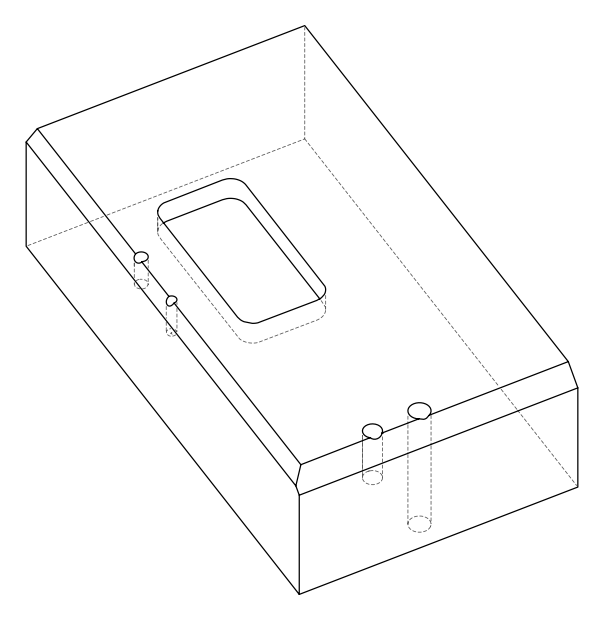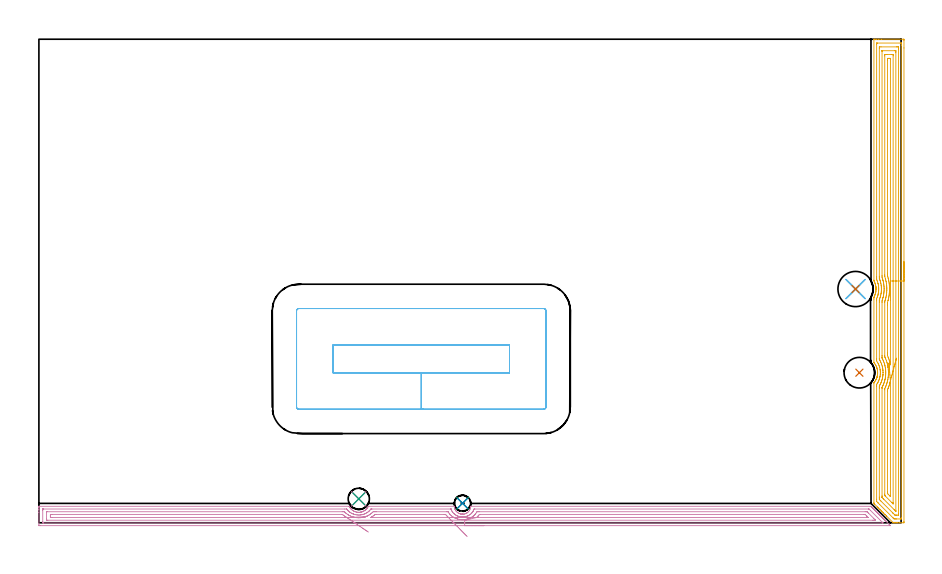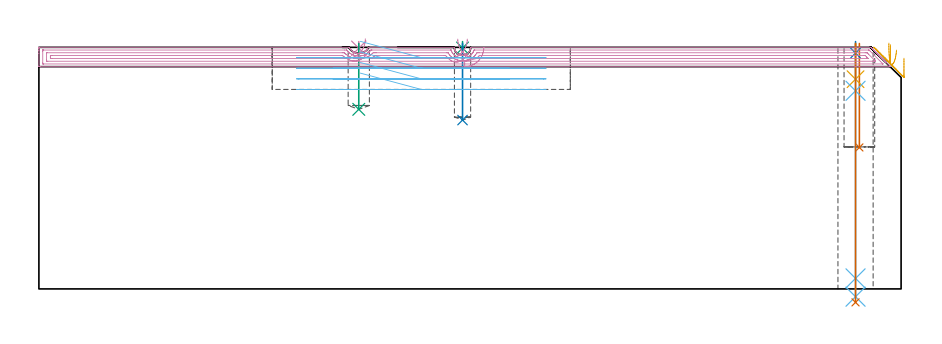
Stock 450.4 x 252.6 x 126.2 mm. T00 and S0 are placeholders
(PLAN: 12 operations, 8 tool changes, 34 min)
(1 INDEXABLE_INSERT_DRILL_BLIND_HOLE_FROM_SOLID | STEP1POCKET | NXT0302_003 | 0.22 min | 10451 mm3)
(2 SPOT_DRILL | STEP1HOLE | NXT0321_9005460120000 | 0.05 min | 183 mm3)
(3 SPOT_DRILL_1 | STEP1POCKET_1 | NXT0321_9005460120000 | 0.03 min | 0 mm3)
(4 SPOT_DRILL_2 | STEP1POCKET_2 | NXT0321_9005460120000 | 0.03 min | 1 mm3)
(5 DRILL_BLIND_HOLE_INTO_CENTER | STEP1HOLE | NXT0301_082 | 0.08 min | 1310 mm3)
(6 GUN_DRILL_THROUGH_HOLE | STEP1HOLE | UGT0307_008 | 0.63 min | 10490 mm3)
(7 DRILL_TO_ENLARGE_THROUGH_HOLE | STEP1HOLE | UGT0301_253 | 0.54 min | 21511 mm3)
(8 DRILL_BLIND_HOLE_INTO_CENTER_1 | STEP1POCKET_1 | NXT0301_056 | 0.16 min | 2079 mm3)
(9 DRILL_BLIND_HOLE_INTO_CENTER_2 | STEP1POCKET_2 | NXT0301_082 | 0.14 min | 2991 mm3)
(10 AREA_MILL | FG_CHAMFER_SURFACE | UGT0205_001 | 14.5 min | 22847 mm3)
(11 AREA_MILL_1 | FG_CHAMFER_SURFACE_1 | UGT0205_001 | 12.35 min | 30541 mm3)
(12 MILL_RECTANGULAR_POCKET | POCKET_RECTANGULAR_STRAIGHT | UGT0201_109 | Follow Part, ap 6.35, ae 75% | 5.32 min | 263608 mm3)
(TOOL NXT0302_003 | Index. Insert Drill 16mm [880-D1600L20-05] | D16 PA176 FL80 Z2)
(TOOL NXT0321_9005460120000 | NC Spot Drill, 142deg, 12mm, Carbide, Uncoated | D12 PA142 FL30 Z2)
(TOOL NXT0301_082 | Carbide Drill 11.1mm [860.1-1110-033A1-MM 2214] | D11.1 PA140 FL55 Z2)
(TOOL UGT0307_008 | Gun Drill 11 mm | D11 PA130 FL24 Z1)
(TOOL UGT0301_253 | Twist Drill 18.4 mm | D18.4 PA118 FL135 Z2)
(TOOL NXT0301_056 | Carbide Drill 8.5mm [860.1-0850-026A1-MM 2214] | D8.5 PA140 FL47 Z2)
(TOOL UGT0205_001 | Chamfer Mill 20 x 3 x 45 deg. | D20 FL50 Z2)
(TOOL UGT0201_109 | End Mill 25.4 mm | D25.4 FL25 Z2)
(OP 1 INDEXABLE_INSERT_DRILL_BLIND_HOLE_FROM_SOLID)
G17 G21 G94 G90
T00 M6
G54
G17 G0 G90 X428.6 Y78.4 S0 M3
G43 Z136.2 H1
G94 G81 G98 Z73.9 F250. R128.2
G80
M5
M2
(OP 2 SPOT_DRILL)
G17 G21 G94 G90
T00 M6
G54
G17 G0 G90 X426.6 Y122.1 S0 M3
G43 Z136.2 H0
G94 G81 G98 Z123.2 F250. R129.2
G80
M5
M2
(OP 3 SPOT_DRILL_1)
G17 G21 G94 G90
T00 M6
G54
G17 G0 G90 X221.3 Y10.2 S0 M3
G43 Z136.2 H0
G94 G81 G98 Z125.834 F250. R129.2
G80
M5
M2
(OP 4 SPOT_DRILL_2)
G17 G21 G94 G90
T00 M6
G54
G17 G0 G90 X167.1 Y12.5 S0 M3
G43 Z136.2 H0
G94 G81 G98 Z125.722 F250. R129.2
G80
M5
M2
(OP 5 DRILL_BLIND_HOLE_INTO_CENTER)
G17 G21 G94 G90
T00 M6
G54
G17 G0 G90 X426.6 Y122.1 S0 M3
G43 Z136.2 H1
G94 G81 G98 Z109.55 F250. R128.2
G80
M5
M2
(OP 6 GUN_DRILL_THROUGH_HOLE)
G17 G21 G94 G90
T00 M6
G54
G17 G0 G90 X426.6 Y122.1 M8
G43 Z136.2 H0
Z123.282
S716 M3
G94 G1 Z103.487 F125. M26
G4 X.084
Z5.5 F250.
G4 X.084
Z-4.065 F125.
G4 X.084
M5
M9
G0 Z123.282
Z136.2
M2
(OP 7 DRILL_TO_ENLARGE_THROUGH_HOLE)
G17 G21 G94 G90
T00 M6
G54
G17 G0 G90 X426.6 Y122.1 S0 M3
G43 Z136.2 H0
G94 G73 G98 Z-7.028 F250. Q16.653 R128.2
G80
M5
M2
(OP 8 DRILL_BLIND_HOLE_INTO_CENTER_1)
G17 G21 G94 G90
T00 M6
G54
G17 G0 G90 X221.3 Y10.2 S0 M3
G43 Z136.2 H1
G94 G81 G98 Z88.2 F250. R128.2
G80
M5
M2
(OP 9 DRILL_BLIND_HOLE_INTO_CENTER_2)
G17 G21 G94 G90
T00 M6
G54
G17 G0 G90 X167.1 Y12.5 S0 M3
G43 Z136.2 H1
G94 G81 G98 Z93.8 F250. R128.2
G80
M5
M2
(OP 10 AREA_MILL)
G17 G21 G94 G90
T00 M6
G54
G17 G0 G90 X232.4 Y-1.5 S1061 M3
G43 Z136.2 H0
Z126.1
G94 G1 X232.362 Z125.228 F250.
X232.248 Z124.363
X232.059 Z123.512
X231.797 Z122.68
X231.463 Z121.874
X231.06 Z121.1
X230.591 Z120.364
X230.06 Z119.672
X229.471 Z119.029
X228.828 Z118.44
X228.136 Z117.908
X227.4 Z117.44
X226.626 Z117.037
X225.82 Z116.703
X224.988 Z116.441
X224.136 Z116.252
X223.271 Z116.138
X222.4 Z116.1
X0.63
X0.327 Y-1.497 Z116.102
X0.01 Y-1.492 Z116.106
X0. Y-1.171 Z116.427
Y5.333 Z122.928
Y6.751 Z124.347
Y7.116 Z124.711
Y7.847 Z125.447
Y8.115 Z125.714
X0.008 Y8.542 Z126.134
X0.01 Y8.604 Z126.196
X0.179 Y8.6 Z126.2
X162.096 Y8.599 Z126.199
X162.098 Y8.597 Z126.197
X162.298 Y8.233 Z125.832
X162.435 Y8.008 Z125.607
X162.512 Y7.88 Z125.479
X162.638 Y7.709 Z125.308
X162.873 Y7.43 Z125.029
X163.006 Y7.272 Z124.871
X163.082 Y7.194 Z124.791
X163.159 Y7.116 Z124.712
X163.229 Y7.043 Z124.642
X163.381 Y6.888 Z124.486
X163.406 Y6.862 Z124.46
X163.45 Y6.824 Z124.421
X163.865 Y6.503 Z124.102
X164.275 Y6.237 Z123.836
X164.3 Y6.221 Z123.82
X164.573 Y6.076 Z123.676
X164.837 Y5.936 Z123.536
X164.957 Y5.885 Z123.485
X165.013 Y5.861 Z123.46
X165.193 Y5.794 Z123.391
X165.637 Y5.657 Z123.254
X166.087 Y5.554 Z123.153
X166.113 Y5.55 Z123.15
X166.533 Y5.49 Z123.086
X166.733 Y5.474 Z123.067
X166.93 Y5.456 Z123.052
X166.957 Y5.457 Z123.05
X167.261 Z123.051
X167.429 Y5.467 Z123.06
X167.875 Y5.515 Z123.112
X168.01 Y5.54 Z123.138
X168.096 Y5.556 Z123.154
X168.299 Y5.596 Z123.188
X168.324 Y5.601 Z123.194
X168.457 Y5.635 Z123.23
X168.746 Y5.712 Z123.305
X168.769 Y5.718 Z123.311
X168.99 Y5.793 Z123.389
X169.069 Y5.82 Z123.416
X169.193 Y5.87 Z123.466
X169.363 Y5.937 Z123.535
X169.629 Y6.068 Z123.668
X169.663 Y6.085 Z123.685
X169.896 Y6.225 Z123.824
X170.118 Y6.356 Z123.955
X170.354 Y6.522 Z124.121
X170.557 Y6.663 Z124.263
X170.746 Y6.823 Z124.422
X171.111 Y7.181 Z124.779
X171.451 Y7.559 Z125.159
X171.522 Y7.655 Z125.255
X171.562 Y7.709 Z125.308
X171.756 Y8.008 Z125.605
X171.846 Y8.146 Z125.743
X172.02 Y8.453 Z126.048
X172.057 Y8.513 Z126.108
X172.116 Y8.608 Z126.19
X172.321 Y8.6 Z126.2
X217.042
X217.052 Y8.591 Z126.19
X217.096 Y8.152 Z125.747
X217.18 Y7.709 Z125.308
X217.313 Y7.26 Z124.859
X217.394 Y7.07 Z124.668
X217.447 Y6.944 Z124.544
X217.499 Y6.823 Z124.422
X217.584 Y6.67 Z124.269
X217.7 Y6.462 Z124.061
X217.859 Y6.225 Z123.823
X217.931 Y6.116 Z123.715
X218.081 Y5.938 Z123.534
X218.435 Y5.577 Z123.173
X218.825 Y5.254 Z122.852
X219.131 Y5.051 Z122.648
X219.27 Y4.978 Z122.575
X219.419 Y4.899 Z122.497
X219.594 Y4.821 Z122.42
X219.718 Y4.767 Z122.363
X220.161 Y4.617 Z122.212
X220.334 Y4.58 Z122.174
X220.611 Y4.521 Z122.112
X220.72 Y4.506 Z122.103
X220.739 Y4.504 Z122.1
X220.995 Y4.477 Z122.068
X221.058 Y4.469 Z122.062
X221.122 Y4.47 Z122.059
X221.185 Z122.058
X221.25 Y4.471 Z122.055
X221.265 Z122.054
X221.293 Z122.053
X221.35
X221.44 Y4.469 Z122.059
X221.506
X221.554 Y4.475 Z122.062
X221.801 Y4.497 Z122.092
X221.955 Y4.513 Z122.109
X222.042 Y4.531 Z122.128
X222.4 Y4.608 Z122.202
X222.853 Y4.757 Z122.355
X222.917 Y4.785 Z122.384
X223.294 Y4.954 Z122.551
X223.47 Y5.052 Z122.648
X223.496 Y5.069 Z122.666
X223.741 Y5.24 Z122.836
X223.838 Y5.307 Z122.905
X224.188 Y5.59 Z123.189
X224.516 Y5.937 Z123.535
X224.819 Y6.339 Z123.937
X225.082 Y6.763 Z124.362
X225.109 Y6.823 Z124.422
X225.287 Y7.262 Z124.856
X225.399 Y7.639 Z125.232
X225.42 Y7.711 Z125.306
X225.503 Y8.15 Z125.749
X225.53 Y8.409 Z126.009
X225.559 Y8.6 Z126.2
X434.333
X434.695 Y8.594 Z126.192
X434.989 Y8.311 Z125.911
X434.995 Y8.305 Z125.905
X435.227 Y8.073 Z125.672
X435.294 Y8.008 Z125.604
X435.358 Y7.942 Z125.541
X435.525 Y7.775 Z125.374
X435.591 Y7.71 Z125.307
X435.654 Y7.646 Z125.245
X435.823 Y7.477 Z125.076
X435.888 Y7.413 Z125.01
X435.951 Y7.35 Z124.949
X436.121 Y7.179 Z124.778
X436.185 Y7.116 Z124.713
X436.247 Y7.053 Z124.652
X436.419 Y6.881 Z124.48
X436.483 Y6.819 Z124.415
X436.543 Y6.757 Z124.356
X436.717 Y6.583 Z124.182
X436.78 Y6.522 Z124.118
X436.839 Y6.461 Z124.06
X437.015 Y6.285 Z123.884
X437.077 Y6.225 Z123.821
X437.136 Y6.165 Z123.764
X437.314 Y5.987 Z123.586
X437.374 Y5.927 Z123.524
X437.432 Y5.868 Z123.467
X437.612 Y5.689 Z123.288
X437.671 Y5.63 Z123.227
X437.728 Y5.572 Z123.171
X437.91 Y5.391 Z122.99
X437.968 Y5.333 Z122.93
X438.025 Y5.276 Z122.875
X438.208 Y5.093 Z122.692
X438.265 Y5.036 Z122.633
X438.321 Y4.98 Z122.579
X438.506 Y4.794 Z122.393
X438.563 Y4.739 Z122.335
X438.617 Y4.683 Z122.282
X438.804 Y4.496 Z122.095
X438.86 Y4.442 Z122.038
X438.913 Y4.387 Z121.986
X439.102 Y4.198 Z121.797
X439.157 Y4.144 Z121.741
X439.21 Y4.091 Z121.69
X439.4 Y3.9 Z121.499
X439.454 Y3.847 Z121.444
X439.506 Y3.794 Z121.393
X439.698 Y3.602 Z121.201
X439.75 Y3.552 Z121.148
X439.802 Y3.498 Z121.097
X439.996 Y3.304 Z120.903
X440.048 Y3.253 Z120.85
X440.098 Y3.202 Z120.801
X440.294 Y3.006 Z120.605
X440.346 Y2.956 Z120.553
X440.395 Y2.906 Z120.505
X440.592 Y2.708 Z120.307
X440.643 Y2.658 Z120.255
X440.691 Y2.609 Z120.208
X440.89 Y2.41 Z120.009
X440.94 Y2.361 Z119.958
X440.987 Y2.313 Z119.912
X441.189 Y2.112 Z119.711
X441.237 Y2.064 Z119.661
X441.283 Y2.017 Z119.616
X441.487 Y1.814 Z119.413
X441.534 Y1.767 Z119.364
X441.58 Y1.721 Z119.32
X441.785 Y1.515 Z119.114
X441.831 Y1.47 Z119.067
X441.876 Y1.424 Z119.023
X442.083 Y1.217 Z118.816
X442.128 Y1.173 Z118.77
X442.172 Y1.128 Z118.727
X442.381 Y0.919 Z118.518
X442.426 Y0.875 Z118.473
X444.208 Y-0.908 Z116.69
X444.32 Y-1.02 Z116.579
X444.467 Y-1.168 Z116.432
X444.654 Y-1.353 Z116.244
X444.765 Y-1.469 Z116.128
X444.782 Y-1.493 Z116.103
X444.765 Y-1.499 Z116.099
X444.565 Y-1.5 Z116.1
X222.4
Y-0.086 Z117.514
X2.419 Y-0.085 Z117.515
X2.349 Y-0.084 Z117.516
X2.21 Y-0.079 Z117.521
X2.01 Y-0.069 Z117.531
X2.008 Y-0.016 Z117.584
X2.001 Y0.4 Z118.
X2. Y6.642 Z124.242
X2.004 Y7.116 Z124.716
X2.007 Y7.167 Z124.767
X2.008 Y7.175 Z124.775
X2.047 Y7.179 Z124.779
X2.139 Y7.183 Z124.783
X2.279 Y7.185 Z124.785
X2.349 Y7.186 Z124.786
X159.804
X160.63 Y7.184 Z124.784
X160.698 Y7.182 Z124.782
X160.762 Y7.179 Z124.779
X160.816 Y7.116 Z124.716
X161.175 Y6.695 Z124.295
X161.38 Y6.46 Z124.06
X161.592 Y6.23 Z123.83
X161.597 Y6.225 Z123.825
X161.825 Y6.007 Z123.607
X162.069 Y5.806 Z123.406
X162.486 Y5.483 Z123.083
X162.542 Y5.444 Z123.044
X162.716 Y5.333 Z122.933
X163.13 Y5.082 Z122.682
X163.381 Y4.947 Z122.547
X163.654 Y4.805 Z122.405
X164.117 Y4.599 Z122.199
X164.275 Y4.537 Z122.137
X164.303 Y4.527 Z122.127
X164.327 Y4.519 Z122.119
X164.58 Y4.442 Z122.042
X165.169 Y4.284 Z121.884
X165.374 Y4.237 Z121.837
X166.063 Y4.12 Z121.72
X166.427 Y4.079 Z121.679
X166.957 Y4.046 Z121.646
X167.352 Y4.048 Z121.648
X167.852 Y4.086 Z121.686
X168.172 Y4.122 Z121.722
X168.746 Y4.221 Z121.821
X168.931 Y4.257 Z121.857
X169.64 Y4.442 Z122.042
X170.016 Y4.58 Z122.18
X170.286 Y4.689 Z122.289
X170.534 Y4.798 Z122.398
X170.891 Y4.978 Z122.578
X171.429 Y5.289 Z122.889
X171.456 Y5.306 Z122.906
X171.496 Y5.333 Z122.933
X171.977 Y5.678 Z123.278
X172.323 Y5.964 Z123.564
X172.458 Y6.09 Z123.69
X172.593 Y6.225 Z123.825
X172.897 Y6.544 Z124.144
X173.217 Y6.905 Z124.505
X173.412 Y7.158 Z124.758
X173.426 Y7.174 Z124.774
X173.553 Y7.179 Z124.779
X173.832 Y7.184 Z124.784
X173.972 Y7.185 Z124.785
X215.177
X215.246 Y7.184 Z124.784
X215.268 Y7.182 Z124.782
X215.28 Y7.179 Z124.779
X215.289 Y7.165 Z124.765
X215.309 Y7.116 Z124.716
X215.343 Y7.019 Z124.619
X215.547 Y6.527 Z124.127
X215.693 Y6.225 Z123.825
X215.855 Y5.934 Z123.534
X216.14 Y5.499 Z123.099
X216.273 Y5.333 Z122.933
X216.64 Y4.936 Z122.536
X216.841 Y4.733 Z122.333
X217.034 Y4.562 Z122.162
X217.181 Y4.442 Z122.042
X217.402 Y4.269 Z121.869
X217.614 Y4.126 Z121.726
X217.929 Y3.928 Z121.528
X218.177 Y3.797 Z121.397
X218.706 Y3.55 Z121.15
X218.823 Y3.503 Z121.103
X218.897 Y3.476 Z121.076
X219.394 Y3.316 Z120.916
X219.717 Y3.239 Z120.839
X220.115 Y3.153 Z120.753
X220.611 Y3.091 Z120.691
X220.859 Y3.065 Z120.665
X221.106 Y3.057 Z120.657
X221.506 Y3.056 Z120.656
X221.967 Y3.09 Z120.69
X222.4 Y3.139 Z120.739
X222.742 Y3.209 Z120.809
X222.992 Y3.261 Z120.861
X223.294 Y3.347 Z120.947
X223.447 Y3.398 Z120.998
X223.881 Y3.55 Z121.15
X224.098 Y3.64 Z121.24
X224.135 Y3.657 Z121.257
X224.188 Y3.681 Z121.281
X224.492 Y3.829 Z121.429
X224.692 Y3.939 Z121.539
X225.083 Y4.197 Z121.797
X225.413 Y4.442 Z122.042
X225.723 Y4.694 Z122.294
X225.977 Y4.946 Z122.546
X226.163 Y5.147 Z122.747
X226.316 Y5.333 Z122.933
X226.554 Y5.649 Z123.249
X226.871 Y6.128 Z123.728
X226.907 Y6.189 Z123.789
X226.924 Y6.225 Z123.825
X227.176 Y6.812 Z124.412
X227.293 Y7.116 Z124.716
X227.313 Y7.167 Z124.767
X227.486 Y7.179 Z124.779
X227.626 Y7.184 Z124.784
X227.696 Y7.185 Z124.785
X433.439
X433.508 Y7.183 Z124.783
X433.644 Y7.179 Z124.779
X433.722 Y7.116 Z124.716
X434.333 Y6.516 Z124.116
X439.698 Y1.152 Z118.752
X440.592 Y0.257 Z117.857
X440.863 Y-0.016 Z117.584
X440.9 Y-0.057 Z117.543
X440.914 Y-0.074 Z117.526
X440.871 Y-0.079 Z117.521
X440.732 Y-0.084 Z117.516
X440.662 Y-0.085 Z117.515
X222.4 Y-0.086 Z117.514
Y1.328 Z118.928
X4.647 Y1.329 Z118.929
X4.207 Y1.331 Z118.931
X4.061 Y1.333 Z118.933
X4.017 Y1.335 Z118.935
X4.01 Y1.423 Z119.023
X4.005 Y1.56 Z119.16
X4.001 Y1.767 Z119.367
X4. Y1.974 Z119.574
X4.001 Y5.539 Z123.139
X4.008 Y5.746 Z123.346
X4.011 Y5.766 Z123.366
X4.017 Y5.768 Z123.368
X4.042 Y5.77 Z123.37
X4.097 Y5.771 Z123.371
X4.207
X158.47
X158.909 Y5.77 Z123.37
X159.368 Y5.768 Z123.368
X159.579 Y5.765 Z123.365
X159.804 Y5.562 Z123.162
X160.042 Y5.333 Z122.933
X160.21 Y5.173 Z122.773
X160.387 Y5.02 Z122.62
X160.698 Y4.771 Z122.371
X161.139 Y4.442 Z122.042
X161.592 Y4.153 Z121.753
X161.814 Y4.017 Z121.617
X162.275 Y3.761 Z121.361
X162.486 Y3.656 Z121.256
X162.717 Y3.55 Z121.15
X163.381 Y3.279 Z120.879
X163.783 Y3.149 Z120.749
X164.275 Y3.013 Z120.613
X164.593 Y2.929 Z120.529
X164.98 Y2.847 Z120.447
X165.169 Y2.814 Z120.414
X165.577 Y2.748 Z120.348
X166.037 Y2.685 Z120.285
X166.063 Y2.682 Z120.282
X166.331 Y2.658 Z120.258
X166.957 Y2.627 Z120.227
X166.989
X167.419 Y2.635 Z120.235
X167.852 Y2.657 Z120.257
X167.874 Y2.658 Z120.258
X168.655 Y2.749 Z120.349
X168.746 Y2.763 Z120.363
X169.414 Y2.884 Z120.484
X169.64 Y2.934 Z120.534
X170.125 Y3.066 Z120.666
X170.534 Y3.184 Z120.784
X170.806 Y3.279 Z120.879
X171.429 Y3.519 Z121.119
X171.451 Y3.528 Z121.128
X171.499 Y3.55 Z121.15
X172.048 Y3.824 Z121.424
X172.323 Y3.981 Z121.581
X172.612 Y4.153 Z121.753
X173.063 Y4.442 Z122.042
X173.154 Y4.504 Z122.104
X173.217 Y4.549 Z122.149
X173.659 Y4.892 Z122.492
X174.111 Y5.288 Z122.888
X174.134 Y5.31 Z122.91
X174.158 Y5.333 Z122.933
X174.582 Y5.756 Z123.356
X175.006 Y5.764 Z123.364
X175.462 Y5.769 Z123.369
X175.9 Y5.771 Z123.371
X176.354
X213.018
X213.458 Y5.77 Z123.37
X213.604 Y5.768 Z123.368
X213.72 Y5.765 Z123.365
X213.786 Y5.756 Z123.356
X213.821 Y5.699 Z123.299
X214.045 Y5.333 Z122.933
X214.352 Y4.867 Z122.467
X214.541 Y4.626 Z122.226
X214.708 Y4.442 Z122.042
X215.246 Y3.879 Z121.479
X215.634 Y3.55 Z121.15
X215.915 Y3.323 Z120.923
X216.14 Y3.166 Z120.766
X216.45 Y2.966 Z120.566
X216.661 Y2.835 Z120.435
X216.978 Y2.658 Z120.258
X217.034 Y2.629 Z120.229
X217.092 Y2.602 Z120.202
X217.642 Y2.356 Z119.956
X217.929 Y2.243 Z119.843
X218.558 Y2.031 Z119.631
X218.823 Y1.96 Z119.56
X219.676 Y1.767 Z119.367
X219.717 Y1.76 Z119.36
X219.725 Y1.759 Z119.359
X220.355 Y1.688 Z119.288
X220.611 Y1.661 Z119.261
X220.725 Y1.654 Z119.254
X221.218 Y1.643 Z119.243
X221.506 Y1.642 Z119.242
X221.628 Y1.645 Z119.245
X222.209 Y1.686 Z119.286
X222.4 Y1.702 Z119.302
X222.459 Y1.708 Z119.308
X222.912 Y1.767 Z119.367
X223.23 Y1.83 Z119.43
X223.294 Y1.844 Z119.444
X223.66 Y1.929 Z119.529
X223.946 Y2.008 Z119.608
X224.188 Y2.082 Z119.682
X224.617 Y2.231 Z119.831
X225.083 Y2.415 Z120.015
X225.252 Y2.49 Z120.09
X225.616 Y2.658 Z120.258
X225.851 Y2.784 Z120.384
X225.977 Y2.855 Z120.455
X226.398 Y3.131 Z120.731
X226.871 Y3.467 Z121.067
X226.918 Y3.503 Z121.103
X226.977 Y3.55 Z121.15
X227.27 Y3.797 Z121.397
X227.396 Y3.918 Z121.518
X227.765 Y4.287 Z121.887
X227.839 Y4.368 Z121.968
X227.9 Y4.442 Z122.042
X228.232 Y4.868 Z122.468
X228.555 Y5.333 Z122.933
X228.597 Y5.395 Z122.995
X228.837 Y5.765 Z123.365
X228.887 Y5.766 Z123.366
X229.116 Y5.77 Z123.37
X229.554 Y5.771 Z123.371
X230.008 Y5.772 Z123.372
X431.65 Y5.771 Z123.371
X432.106 Y5.77 Z123.37
X432.544 Y5.766 Z123.366
X432.604 Y5.765 Z123.365
X432.636 Y5.753 Z123.353
X432.67 Y5.722 Z123.322
X432.804 Y5.593 Z123.193
X433.067 Y5.333 Z122.933
X433.439 Y4.962 Z122.562
X436.121 Y2.279 Z119.879
X436.632 Y1.767 Z119.367
X437.015 Y1.378 Z118.978
X437.05 Y1.335 Z118.935
X437.015 Y1.334 Z118.934
X436.56 Y1.33 Z118.93
X436.121 Y1.329 Z118.929
X435.667 Y1.328 Z118.928
X222.4
X228.659 Y2.75 Z120.35
Y2.756 Z120.356
Y2.76 Z120.36
X228.902 Y2.979 Z120.579
X229.069 Y3.142 Z120.742
X229.475 Y3.55 Z121.15
X229.513 Y3.591 Z121.191
X229.554 Y3.637 Z121.237
X229.909 Y4.087 Z121.687
X230.075 Y4.296 Z121.896
X230.109 Y4.335 Z121.935
X230.125 Y4.351 Z121.951
X230.145 Y4.352 Z121.952
X230.246 Y4.355 Z121.955
X230.448 Y4.357 Z121.957
X230.532
X430.84
X431.245 Y4.356 Z121.956
X431.447 Y4.353 Z121.953
X431.548 Y4.35 Z121.95
X431.594 Y4.345 Z121.945
X431.65 Y4.295 Z121.895
X432.401 Y3.55 Z121.15
X432.544 Y3.406 Z121.006
X433.159 Y2.782 Z120.382
X433.187 Y2.752 Z120.352
X433.167 Y2.75 Z120.35
X433.079 Y2.746 Z120.346
X432.901 Y2.744 Z120.344
X432.544 Y2.743 Z120.343
X432.46
X229.469
X228.748 Y2.748 Z120.348
X228.659 Y2.75 Z120.35
X227.789 Y2.763 Z120.401
X226.926 Y2.776 Z120.528
X226.077 Y2.789 Z120.73
X225.249 Y2.802 Z121.005
X224.449 Y2.814 Z121.351
X223.681 Y2.826 Z121.766
X222.953 Y2.837 Z122.246
X222.269 Y2.848 Z122.788
X221.635 Y2.858 Z123.387
X221.056 Y2.867 Z124.039
X220.535 Y2.875 Z124.739
X220.078 Y2.882 Z125.482
X219.687 Y2.888 Z126.262
X219.366 Y2.893 Z127.073
X219.116 Y2.896 Z127.909
X218.941 Y2.899 Z128.764
X218.84 Y2.901 Z129.63
X218.815 Z130.502
G0 X223.771 Y2.906 Z130.507
G1 X223.747 Y2.905 Z129.635
X223.647 Y2.904 Z128.768
X223.472 Y2.901 Z127.914
X223.223 Y2.897 Z127.078
X222.902 Y2.892 Z126.267
X222.511 Y2.886 Z125.486
X222.054 Y2.879 Z124.743
X221.534 Y2.87 Z124.043
X220.955 Y2.861 Z123.39
X220.322 Y2.851 Z122.791
X219.638 Y2.84 Z122.249
X218.91 Y2.829 Z121.768
X218.143 Y2.816 Z121.353
X217.343 Y2.804 Z121.007
X216.515 Y2.79 Z120.731
X215.666 Y2.777 Z120.529
X214.804 Y2.763 Z120.401
X213.933 Y2.749 Z120.349
X213.373 Y2.743 Z120.343
X174.026
X173.495 Y2.75 Z120.35
X173.383 Y2.752 Z120.352
X173.778 Y2.991 Z120.591
X173.932 Y3.087 Z120.687
X174.111 Y3.2 Z120.8
X174.321 Y3.341 Z120.941
X174.625 Y3.55 Z121.15
X174.844 Y3.711 Z121.311
X175.006 Y3.836 Z121.436
X175.337 Y4.112 Z121.712
X175.535 Y4.278 Z121.878
X175.608 Y4.337 Z121.937
X175.627 Y4.35 Z121.95
X175.648 Y4.353 Z121.953
X175.697 Y4.355 Z121.955
X175.9 Y4.357 Z121.957
X175.984
X211.754
X212.158 Y4.355 Z121.955
X212.361 Y4.353 Z121.953
X212.456 Y4.35 Z121.95
X212.563 Y4.22 Z121.82
X212.869 Y3.85 Z121.45
X213.145 Y3.55 Z121.15
X213.458 Y3.219 Z120.819
X213.645 Y3.033 Z120.633
X213.854 Y2.829 Z120.429
X213.933 Y2.749 Z120.349
X214.447 Y2.228 Z119.875
X214.988 Y1.679 Z119.466
X215.552 Y1.108 Z119.126
X216.135 Y0.517 Z118.857
X216.732 Y-0.089 Z118.661
X217.339 Y-0.704 Z118.541
X217.951 Y-1.324 Z118.496
X218.563 Y-1.945 Z118.527
X219.171 Y-2.561 Z118.634
X219.77 Y-3.169 Z118.816
X220.356 Y-3.762 Z119.072
X220.923 Y-4.338 Z119.4
X221.469 Y-4.891 Z119.796
X221.988 Y-5.418 Z120.259
X222.477 Y-5.913 Z120.785
X222.932 Y-6.374 Z121.369
X223.349 Y-6.798 Z122.008
X223.726 Y-7.18 Z122.696
G0 Z136.2
X170.509 Y3.049
Z130.654
G1 X170.498 Y3.048 Z129.781
X170.411 Y3.046 Z128.913
X170.249 Y3.041 Z128.056
X170.012 Y3.033 Z127.216
X169.704 Y3.024 Z126.4
X169.325 Y3.012 Z125.615
X168.879 Y2.998 Z124.865
X168.37 Y2.983 Z124.157
X167.801 Y2.965 Z123.495
X167.177 Y2.946 Z122.886
X166.502 Y2.925 Z122.334
X165.781 Y2.903 Z121.843
X165.021 Y2.879 Z121.417
X164.226 Y2.855 Z121.058
X163.403 Y2.829 Z120.77
X162.557 Y2.803 Z120.555
X161.697 Y2.776 Z120.414
X160.827 Y2.75 Z120.35
X160.698 Y2.746 Z120.346
X160.612 Y2.744 Z120.344
X160.016 Y2.743 Z120.343
X159.804
X6.805
X6.067 Y2.747 Z120.347
X6.025 Y2.749 Z120.349
X6.01 Y2.752 Z120.352
X6.008 Y2.774 Z120.374
X6.003 Y2.884 Z120.484
X6.001 Y3.105 Z120.705
X6. Y3.546 Z121.146
X6.001 Y3.994 Z121.594
X6.004 Y4.215 Z121.815
X6.008 Y4.326 Z121.926
X6.01 Y4.348 Z121.948
X6.028 Y4.351 Z121.951
X6.084 Y4.354 Z121.954
X6.89 Y4.357 Z121.957
X6.974
X158.1
X158.504 Y4.352 Z121.952
X158.55 Y4.35 Z121.95
X158.909 Y4.063 Z121.663
X159.578 Y3.55 Z121.15
X159.804 Y3.389 Z120.989
X160.271 Y3.084 Z120.684
X160.559 Y2.913 Z120.513
X160.698 Y2.83 Z120.43
X160.803 Y2.766 Z120.366
X160.827 Y2.75 Z120.35
X161.474 Y2.314 Z119.958
X162.146 Y1.862 Z119.636
X162.84 Y1.395 Z119.385
X163.548 Y0.918 Z119.209
X164.267 Y0.434 Z119.107
X164.991 Y-0.053 Z119.082
X165.713 Y-0.539 Z119.132
X166.429 Y-1.021 Z119.258
X167.133 Y-1.495 Z119.459
X167.82 Y-1.958 Z119.734
X168.485 Y-2.405 Z120.079
X169.122 Y-2.834 Z120.493
X169.727 Y-3.241 Z120.972
X170.295 Y-3.623 Z121.513
X170.821 Y-3.978 Z122.111
X171.302 Y-4.302 Z122.763
X171.735 Y-4.593 Z123.463
X172.115 Y-4.848 Z124.205
G0 Z136.2
M5
M2
(OP 11 AREA_MILL_1)
G17 G21 G94 G90
T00 M6
G54
G17 G0 G90 X451.9 Y136.3 S1061 M3
G43 Z136.2 H0
Z120.5
G94 G1 Y136.262 Z119.628 F250.
Y136.148 Z118.763
Y135.959 Z117.912
Y135.697 Z117.08
Y135.363 Z116.274
Y134.96 Z115.5
Y134.492 Z114.764
Y133.96 Z114.072
Y133.371 Z113.429
Y132.728 Z112.84
Y132.036 Z112.308
Y131.3 Z111.84
Y130.526 Z111.437
Y129.72 Z111.103
Y128.888 Z110.841
Y128.036 Z110.652
Y127.172 Z110.538
Y126.3 Z110.5
X451.899 Y0.633 Z110.501
X451.897 Y0.236
X451.892 Y0.01 Z110.505
X451.507 Y0. Z110.889
X449.752 Z112.643
X448.362 Z114.034
X447.998 Z114.398
X447.269 Z115.131
X446.973 Z115.427
X446.606 Y0.001 Z115.788
X446.296 Y0.01 Z116.102
X446.243 Y0.059 Z116.155
X446.12 Y0.179 Z116.279
X442.87 Y3.43 Z119.53
X442.734 Y3.565 Z119.663
X442.685 Y3.615 Z119.713
X442.04 Y4.26 Z120.36
X441.857 Y4.442 Z120.54
X441.21 Y5.09 Z121.189
X440.98 Y5.319 Z121.417
X440.381 Y5.919 Z122.019
X440.3 Y6. Z122.099
X440.102 Y6.196 Z122.294
X439.551 Y6.748 Z122.848
X439.405 Y6.894 Z122.993
X439.225 Y7.073 Z123.171
X438.722 Y7.578 Z123.678
X438.348 Y7.951 Z124.049
X438.055 Y8.243 Z124.341
X436.526 Y9.773 Z125.872
X436.328 Y9.973 Z126.068
X436.199 Y10.106 Z126.184
X436.2 Y10.472 Z126.2
Y73.081
X436.198 Y73.12 Z126.198
X436.205 Y73.142 Z126.191
X436.222 Y73.175 Z126.174
X436.248 Y73.206 Z126.15
X436.3 Y73.269 Z126.097
X436.497 Y73.529 Z125.899
X436.58 Y73.637 Z125.818
X436.841 Y74.014 Z125.557
X437.194 Y74.601 Z125.205
X437.315 Y74.842 Z125.085
X437.348 Y74.908 Z125.052
X437.54 Y75.352 Z124.856
X437.605 Y75.523 Z124.792
X437.694 Y75.765 Z124.699
X437.709 Y75.801 Z124.686
X437.763 Y75.971 Z124.637
X437.773 Y76.004 Z124.626
X437.833 Y76.212 Z124.558
X437.844 Y76.247 Z124.548
X437.909 Y76.503 Z124.485
X437.958 Y76.695 Z124.438
X438.03 Y77.053 Z124.369
X438.087 Y77.427 Z124.31
X438.094 Y77.501 Z124.301
X438.098 Y77.554 Z124.294
X438.102 Y77.589 Z124.291
X438.128 Y77.948 Z124.269
X438.134 Y78.036 Z124.262
X438.133 Y78.181 Z124.256
X438.136 Y78.231
Y78.239
X438.137 Y78.4 Z124.249
X438.139 Y78.434 Z124.251
X438.14 Y78.483 Z124.252
X438.133 Y78.632 Z124.257
X438.123 Y78.93 Z124.274
X438.12 Y78.979 Z124.279
X438.088 Y79.343 Z124.305
X438.085 Y79.377 Z124.309
X438.079 Y79.418 Z124.316
X438.058 Y79.559 Z124.341
X438.013 Y79.83 Z124.386
X437.921 Y80.27 Z124.476
X437.799 Y80.719 Z124.597
X437.763 Y80.831 Z124.634
X437.711 Y80.987 Z124.687
X437.662 Y81.131 Z124.734
X437.652 Y81.164 Z124.745
X437.508 Y81.521 Z124.891
X437.47 Y81.614 Z124.929
X437.266 Y82.058 Z125.131
X437.193 Y82.202 Z125.205
X437.061 Y82.429 Z125.339
X436.971 Y82.581 Z125.429
X436.732 Y82.952 Z125.668
X436.295 Y83.537 Z126.102
X436.202 Y83.658 Z126.187
X436.2 Y83.815 Z126.2
Y116.908
X436.206 Y117.739 Z126.192
X436.236 Y117.803 Z126.163
X436.301 Y117.934 Z126.098
X436.426 Y118.202 Z125.973
X436.478 Y118.316 Z125.92
X436.642 Y118.703 Z125.754
X436.783 Y119.085 Z125.616
X436.806 Y119.148 Z125.593
X436.821 Y119.195 Z125.578
X436.944 Y119.597 Z125.449
X437.032 Y119.937 Z125.365
X437.058 Y120.042 Z125.338
X437.106 Y120.265 Z125.292
X437.151 Y120.486 Z125.244
X437.152 Y120.49
X437.178 Y120.632 Z125.221
X437.193 Y120.72 Z125.205
X437.205 Y120.834 Z125.193
X437.26 Y121.384 Z125.134
X437.28 Y121.704 Z125.116
X437.287 Y121.831 Z125.108
X437.286 Y121.978 Z125.101
X437.288 Y122.208 Z125.103
Y122.275 Z125.101
Y122.278
X437.285 Y122.365 Z125.107
X437.284 Y122.367
X437.278 Y122.489 Z125.111
X437.275 Y122.579 Z125.117
X437.274 Y122.58
X437.271 Y122.648 Z125.12
X437.268 Y122.725 Z125.124
X437.251 Y122.917 Z125.141
X437.228 Y123.172 Z125.164
X437.218 Y123.27 Z125.179
X437.206 Y123.375 Z125.193
X437.194 Y123.48 Z125.206
X437.143 Y123.773 Z125.257
X437.081 Y124.064 Z125.315
X437.008 Y124.359 Z125.391
X436.969 Y124.514 Z125.429
X436.944 Y124.598 Z125.454
X436.886 Y124.796 Z125.513
X436.835 Y124.958 Z125.558
X436.776 Y125.125 Z125.619
X436.676 Y125.409 Z125.721
X436.574 Y125.658 Z125.825
X436.493 Y125.853 Z125.905
X436.431 Y125.985 Z125.966
X436.299 Y126.265 Z126.097
X436.277 Y126.311 Z126.119
X436.205 Y126.457 Z126.19
X436.2 Y126.747 Z126.2
Y252.414
X436.203 Y252.59 Z126.188
X436.361 Y252.598 Z126.031
X436.527 Y252.6 Z125.873
X436.741 Z125.659
X437.47 Z124.924
X438.712 Z123.685
X440.102 Z122.293
X451.507 Z110.891
X451.766 Y252.598 Z110.632
X451.892 Y252.59 Z110.506
X451.899 Y252.461 Z110.499
X451.9 Y251.967 Z110.5
Y248.04
Y126.3
X450.486 Z111.914
X450.485 Y2.569 Z111.915
X450.479 Y2.011 Z111.921
X450.414 Y2.007 Z111.986
X450.304 Y2.003 Z112.096
X450.166 Y2. Z112.234
X447.998 Y2.001 Z114.402
X447.532 Y2.003 Z114.868
X447.121 Y2.01 Z115.279
X446.73 Y2.031 Z115.67
X446.329 Y2.422 Z116.071
X446.243 Y2.507 Z116.157
X439.172 Y9.577 Z123.228
X438.348 Y10.404 Z124.052
X438.283 Y10.472 Z124.117
X437.621 Y11.212 Z124.779
X437.614 Y12.261 Z124.786
X437.615 Y71.293 Z124.785
X437.618 Y72.037 Z124.782
X437.621 Y72.187 Z124.779
X437.627 Y72.276 Z124.773
X437.878 Y72.667 Z124.522
X438.136 Y73.082 Z124.264
X438.186 Y73.164 Z124.214
X438.215 Y73.216 Z124.185
X438.348 Y73.459 Z124.052
X438.518 Y73.802 Z123.882
X438.596 Y73.976 Z123.804
X438.787 Y74.423 Z123.613
X438.957 Y74.87 Z123.443
X438.998 Y74.986 Z123.402
X439.026 Y75.074 Z123.374
X439.225 Y75.755 Z123.175
X439.227 Y75.763 Z123.173
X439.317 Y76.165 Z123.083
X439.382 Y76.499 Z123.018
X439.41 Y76.659 Z122.99
X439.496 Y77.278 Z122.904
X439.517 Y77.554 Z122.883
X439.545 Y78.122 Z122.855
X439.551 Y78.448 Z122.849
X439.53 Y79.031 Z122.87
X439.507 Y79.343 Z122.893
X439.482 Y79.654 Z122.918
X439.427 Y80.031 Z122.973
X439.392 Y80.237 Z123.008
X439.225 Y81.048 Z123.175
X439.195 Y81.162 Z123.205
X439.042 Y81.665 Z123.358
X438.922 Y82.026 Z123.478
X438.757 Y82.443 Z123.643
X438.549 Y82.92 Z123.851
X438.348 Y83.343 Z124.052
X438.076 Y83.815 Z124.324
X437.621 Y84.555 Z124.779
X437.614 Y85.604 Z124.786
Y116.014
X437.616 Y116.76 Z124.784
X437.618 Y116.909 Z124.782
X437.621 Y117.093 Z124.779
X437.899 Y117.803 Z124.501
X438.021 Y118.136 Z124.379
X438.21 Y118.697 Z124.19
X438.23 Y118.758 Z124.17
X438.243 Y118.804 Z124.157
X438.348 Y119.199 Z124.052
X438.422 Y119.516 Z123.978
X438.437 Y119.592 Z123.963
X438.564 Y120.266 Z123.836
X438.592 Y120.486 Z123.808
X438.653 Y121.07 Z123.747
X438.675 Y121.381 Z123.725
X438.699 Y121.917 Z123.701
X438.701 Y122.275 Z123.699
X438.677 Y122.834 Z123.723
X438.651 Y123.17 Z123.749
X438.58 Y123.827 Z123.82
X438.542 Y124.064 Z123.858
X438.471 Y124.442 Z123.929
X438.363 Y124.943 Z124.037
X438.359 Y124.958 Z124.041
X438.348 Y125.002 Z124.052
X438.096 Y125.853 Z124.304
X437.956 Y126.253 Z124.444
X437.766 Y126.747 Z124.634
X437.621 Y127.124 Z124.779
X437.616 Y127.493 Z124.784
X437.615 Y127.642 Z124.785
X437.614 Y128.389 Z124.786
X437.615 Y250.031 Z124.785
X437.621 Y250.589 Z124.779
X437.686 Y250.593 Z124.714
X437.796 Y250.597 Z124.604
X437.934 Y250.6 Z124.466
X450.216 Y250.599 Z112.184
X450.414 Y250.595 Z111.986
X450.449 Y250.592 Z111.951
X450.479 Y250.586 Z111.921
X450.48 Y250.541 Z111.92
X450.485 Y250.326 Z111.915
Y250.178
X450.486 Y249.43 Z111.914
Y126.3
X449.072 Z113.328
X449.071 Y4.906 Z113.329
X449.066 Y4.211 Z113.334
X449.064 Y4.018 Z113.336
X448.875 Y4.01 Z113.525
X448.203 Y4.001 Z114.197
X447.998 Z114.402
X447.323 Y4.004 Z115.077
X447.226 Y4.01 Z115.174
X447.121 Y4.09 Z115.279
X446.992 Y4.211 Z115.408
X446.243 Y4.956 Z116.157
X446.094 Y5.105 Z116.306
X439.834 Y11.366 Z122.566
X439.225 Y11.985 Z123.175
X439.09 Y12.126 Z123.31
X439.035 Y12.198 Z123.365
X439.034 Y12.261 Z123.366
X439.031 Y12.459 Z123.369
X439.029 Y13.155 Z123.371
X439.028 Y13.355 Z123.372
X439.029 Y70.398 Z123.371
X439.03 Y70.598 Z123.37
X439.036 Y71.293 Z123.364
X439.04 Y71.481 Z123.36
X439.225 Y71.803 Z123.175
X439.363 Y72.047 Z123.037
X439.439 Y72.187 Z122.961
X439.665 Y72.633 Z122.735
X439.868 Y73.082 Z122.532
X439.939 Y73.248 Z122.461
X440.102 Y73.648 Z122.298
X440.191 Y73.886 Z122.209
X440.221 Y73.976 Z122.179
X440.402 Y74.565 Z121.998
X440.49 Y74.87 Z121.91
X440.594 Y75.264 Z121.806
X440.706 Y75.765 Z121.694
X440.751 Y75.998 Z121.649
X440.854 Y76.659 Z121.546
X440.869 Y76.772 Z121.531
X440.908 Y77.141 Z121.492
X440.94 Y77.554 Z121.46
X440.942 Y77.592 Z121.458
X440.972 Y78.448 Z121.428
Y78.456
X440.934 Y79.343 Z121.466
X440.931 Y79.392 Z121.469
X440.891 Y79.83 Z121.509
X440.841 Y80.237 Z121.559
X440.818 Y80.401 Z121.582
X440.749 Y80.796 Z121.651
X440.68 Y81.131 Z121.72
X440.594 Y81.525 Z121.806
X440.466 Y82.026 Z121.934
X440.238 Y82.782 Z122.162
X440.189 Y82.92 Z122.211
X440.102 Y83.148 Z122.298
X439.82 Y83.815 Z122.58
X439.576 Y84.351 Z122.824
X439.385 Y84.709 Z123.015
X439.225 Y84.997 Z123.175
X439.1 Y85.217 Z123.3
X439.051 Y85.303 Z123.349
X439.035 Y85.349 Z123.365
X439.033 Y85.404 Z123.367
X439.03 Y85.604 Z123.37
X439.029 Y85.804 Z123.371
Y115.32
X439.03 Y116.014 Z123.37
X439.032 Y116.211 Z123.368
X439.039 Y116.557 Z123.361
X439.171 Y116.909 Z123.229
X439.186 Y116.948 Z123.214
X439.225 Y117.056 Z123.175
X439.41 Y117.614 Z122.99
X439.47 Y117.803 Z122.93
X439.614 Y118.3 Z122.786
X439.715 Y118.697 Z122.685
X439.788 Y119.018 Z122.612
X439.901 Y119.592 Z122.499
X439.933 Y119.764 Z122.467
X440.025 Y120.486 Z122.375
X440.033 Y120.557 Z122.367
X440.099 Y121.381 Z122.301
X440.102 Y121.452 Z122.298
X440.121 Y122.256 Z122.279
Y122.275
X440.102 Y122.801 Z122.298
X440.08 Y123.17 Z122.32
X440.078 Y123.194 Z122.322
X439.986 Y124.064 Z122.414
X439.969 Y124.199 Z122.431
X439.837 Y124.958 Z122.563
X439.759 Y125.308 Z122.641
X439.623 Y125.853 Z122.777
X439.428 Y126.54 Z122.972
X439.361 Y126.747 Z123.039
X439.225 Y127.139 Z123.175
X439.037 Y127.642 Z123.363
X439.033 Y127.837 Z123.367
X439.029 Y128.536 Z123.371
Y128.736
Y247.694
X439.034 Y248.389 Z123.366
X439.036 Y248.582 Z123.364
X439.225 Y248.59 Z123.175
X439.897 Y248.599 Z122.503
X447.998 Y248.6 Z114.402
X448.671 Y248.597 Z113.729
X448.875 Y248.59 Z113.525
X449.065 Y248.58 Z113.335
X449.068 Y248.389 Z113.332
X449.07 Y248.19 Z113.33
X449.071 Y247.495 Z113.329
X449.072 Y247.294 Z113.328
Y126.3
X447.657 Z114.743
Y6.347
X447.655 Y6.164 Z114.745
X447.652 Y6.02 Z114.748
X447.651 Y6.014 Z114.749
X447.634 Y6.026 Z114.766
X447.573 Y6.081 Z114.827
X447.474 Y6.177 Z114.926
X447.121 Y6.528 Z115.279
X446.754 Y6.894 Z115.646
X441.388 Y12.261 Z121.012
X440.98 Y12.672 Z121.42
X440.504 Y13.155 Z121.896
X440.45 Y13.228 Z121.95
X440.447 Y13.292 Z121.953
X440.445 Y13.429 Z121.955
X440.443 Y13.702 Z121.957
Y14.049
Y70.051
X440.445 Y70.398 Z121.955
X440.448 Y70.672 Z121.952
X440.45 Y70.737 Z121.95
X440.472 Y70.786 Z121.928
X440.515 Y70.872 Z121.885
X440.73 Y71.293 Z121.67
X440.813 Y71.463 Z121.587
X440.98 Y71.817 Z121.42
X441.092 Y72.073 Z121.308
X441.139 Y72.187 Z121.261
X441.345 Y72.709 Z121.055
X441.485 Y73.082 Z120.915
X441.576 Y73.368 Z120.824
X441.765 Y73.976 Z120.635
X441.786 Y74.048 Z120.614
X441.857 Y74.307 Z120.543
X441.967 Y74.758 Z120.433
X441.992 Y74.87 Z120.408
X442.12 Y75.497 Z120.28
X442.162 Y75.765 Z120.238
X442.238 Y76.27 Z120.162
X442.286 Y76.659 Z120.114
X442.324 Y77.078 Z120.076
X442.351 Y77.554 Z120.049
X442.365 Y77.93 Z120.035
X442.379 Y78.448 Z120.021
X442.368 Y78.822 Z120.032
X442.346 Y79.343 Z120.054
X442.319 Y79.766 Z120.081
X442.276 Y80.237 Z120.124
X442.205 Y80.776 Z120.195
X442.146 Y81.131 Z120.254
X442. Y81.88 Z120.4
X441.967 Y82.026 Z120.433
X441.857 Y82.487 Z120.543
X441.736 Y82.92 Z120.665
X441.684 Y83.096 Z120.716
X441.452 Y83.815 Z120.948
X441.182 Y84.503 Z121.219
X441.094 Y84.709 Z121.306
X440.98 Y84.969 Z121.42
X440.676 Y85.604 Z121.724
X440.457 Y86.046 Z121.943
X440.45 Y86.084 Z121.95
X440.446 Y86.147 Z121.954
X440.444 Y86.498 Z121.956
X440.443 Y87.045 Z121.957
Y87.392
X440.444 Y115.12 Z121.956
X440.446 Y115.663 Z121.954
X440.45 Y116.014 Z121.95
X440.581 Y116.42 Z121.819
X440.738 Y116.909 Z121.662
X440.795 Y117.097 Z121.605
X440.98 Y117.733 Z121.42
X440.994 Y117.788 Z121.406
X440.997 Y117.803 Z121.403
X441.157 Y118.516 Z121.243
X441.195 Y118.697 Z121.205
X441.302 Y119.263 Z121.098
X441.347 Y119.592 Z121.053
X441.404 Y120.054 Z120.996
X441.446 Y120.486 Z120.954
X441.476 Y120.875 Z120.924
X441.509 Y121.381 Z120.891
X441.518 Y121.726 Z120.882
X441.529 Y122.275 Z120.871
X441.518 Y122.62 Z120.882
X441.493 Y123.17 Z120.907
X441.462 Y123.572 Z120.938
X441.413 Y124.064 Z120.987
X441.359 Y124.572 Z121.041
X441.293 Y124.958 Z121.107
X441.164 Y125.665 Z121.236
X441.122 Y125.853 Z121.278
X440.98 Y126.449 Z121.42
X440.898 Y126.747 Z121.502
X440.865 Y126.865 Z121.536
X440.626 Y127.642 Z121.774
X440.45 Y128.182 Z121.95
X440.447 Y128.536 Z121.953
X440.444 Y129.083 Z121.956
X440.443 Y246.253 Z121.957
X440.445 Y246.436 Z121.955
X440.449 Y246.58 Z121.951
X440.451 Y246.591 Z121.949
X440.46 Y246.594 Z121.94
X440.486 Y246.598 Z121.914
X440.541 Y246.599 Z121.859
X447.121 Y246.6 Z115.279
X447.559 Y246.59 Z114.841
X447.651 Y246.58 Z114.749
X447.654 Y246.515 Z114.746
X447.655 Y246.447 Z114.745
X447.657 Y246.053 Z114.743
Y245.706
Y126.3
X446.243 Z116.157
Y10.472
X446.24 Y10.025 Z116.16
X446.238 Y9.914 Z116.162
X446.237 Y9.875 Z116.163
X446.201 Y9.908 Z116.199
X446.099 Y10.005 Z116.301
X445.627 Y10.472 Z116.773
X442.049 Y14.049 Z120.351
X441.95 Y14.153 Z120.45
X441.89 Y14.218 Z120.51
X441.864 Y14.25 Z120.536
X441.862 Y14.274 Z120.538
X441.859 Y14.497 Z120.541
X441.857 Y14.944 Z120.543
Y69.504
X441.862 Y69.951 Z120.538
X441.864 Y70.06 Z120.536
X442.238 Y70.904 Z120.162
X442.404 Y71.293 Z119.996
X442.501 Y71.531 Z119.899
X442.734 Y72.124 Z119.666
X442.751 Y72.17 Z119.649
X442.757 Y72.187 Z119.643
X442.96 Y72.851 Z119.44
X443.029 Y73.082 Z119.371
X443.158 Y73.544 Z119.242
X443.268 Y73.976 Z119.132
X443.335 Y74.258 Z119.065
X443.466 Y74.87 Z118.934
X443.489 Y74.995 Z118.911
X443.611 Y75.738 Z118.789
X443.615 Y75.761 Z118.785
X443.706 Y76.563 Z118.694
X443.714 Y76.659 Z118.686
X443.763 Y77.399 Z118.637
X443.77 Y77.554 Z118.63
X443.791 Y78.265 Z118.609
X443.794 Y78.448 Z118.606
X443.772 Y79.179 Z118.628
X443.764 Y79.343 Z118.636
X443.715 Y80.132 Z118.685
X443.705 Y80.237 Z118.695
X443.611 Y81.075 Z118.789
X443.604 Y81.131 Z118.796
X443.602 Y81.141 Z118.798
X443.518 Y81.62 Z118.882
X443.44 Y82.026 Z118.96
X443.396 Y82.246 Z119.004
X443.242 Y82.92 Z119.158
X443.111 Y83.43 Z119.289
X443. Y83.815 Z119.4
X442.734 Y84.68 Z119.666
X442.724 Y84.709 Z119.676
X442.718 Y84.725 Z119.682
X442.358 Y85.604 Z120.042
X442.059 Y86.292 Z120.341
X441.966 Y86.498 Z120.434
X441.864 Y86.725 Z120.536
X441.861 Y86.945 Z120.539
X441.857 Y87.392 Z120.543
Y115.12
X441.865 Y115.564 Z120.535
X441.97 Y115.899 Z120.43
X442.005 Y116.014 Z120.395
X442.172 Y116.587 Z120.228
X442.263 Y116.909 Z120.137
X442.36 Y117.29 Z120.04
X442.481 Y117.803 Z119.919
X442.527 Y118.014 Z119.873
X442.664 Y118.697 Z119.736
X442.675 Y118.758 Z119.725
X442.734 Y119.153 Z119.666
X442.782 Y119.543 Z119.618
X442.788 Y119.592 Z119.612
X442.862 Y120.356 Z119.538
X442.872 Y120.486 Z119.528
X442.917 Y121.194 Z119.483
X442.925 Y121.381 Z119.475
X442.941 Y122.064 Z119.459
X442.943 Y122.275 Z119.457
X442.921 Y122.979 Z119.479
X442.91 Y123.17 Z119.49
X442.857 Y123.938 Z119.543
X442.846 Y124.064 Z119.554
X442.755 Y124.937 Z119.645
X442.752 Y124.958 Z119.648
X442.734 Y125.075 Z119.666
X442.594 Y125.853 Z119.806
X442.559 Y126.031 Z119.841
X442.398 Y126.747 Z120.002
X442.284 Y127.206 Z120.116
X442.161 Y127.642 Z120.239
X441.866 Y128.65 Z120.534
X441.863 Y128.76 Z120.537
X441.86 Y128.983 Z120.54
X441.857 Y129.43 Z120.543
Y243.917
X441.861 Y244.364 Z120.539
X441.864 Y244.578 Z120.536
X442.074 Y244.59 Z120.326
X442.734 Y244.598 Z119.666
X442.942 Y244.6 Z119.458
X445.575 Y244.599 Z116.825
X446.115 Y244.59 Z116.285
X446.236 Y244.578 Z116.164
X446.239 Y244.364 Z116.161
X446.243 Y243.917 Z116.157
Y126.3
X444.829 Z117.571
X444.828 Y82.846 Z117.572
X444.825 Y82.578 Z117.575
X444.823 Y82.547 Z117.577
X444.81 Y82.577 Z117.59
X444.8 Y82.603 Z117.6
X444.728 Y82.92 Z117.672
X444.619 Y83.404 Z117.781
X444.536 Y83.767 Z117.864
X444.523 Y83.815 Z117.877
X444.489 Y83.947 Z117.911
X444.266 Y84.709 Z118.134
X444.168 Y85.036 Z118.232
X443.982 Y85.604 Z118.418
X443.648 Y86.46 Z118.752
X443.633 Y86.498 Z118.767
X443.297 Y87.288 Z119.103
X443.278 Y87.345 Z119.122
X443.277 Y87.392 Z119.123
X443.273 Y87.738 Z119.127
X443.271 Y88.287 Z119.129
Y88.634
Y113.678
X443.272 Y114.225 Z119.128
X443.274 Y114.569 Z119.126
X443.281 Y115.12 Z119.119
X443.556 Y116.071 Z118.844
X443.611 Y116.276 Z118.789
X443.735 Y116.782 Z118.665
X443.765 Y116.909 Z118.635
X443.896 Y117.513 Z118.504
X443.954 Y117.803 Z118.446
X444.04 Y118.26 Z118.36
X444.105 Y118.697 Z118.295
X444.15 Y119.043 Z118.25
X444.212 Y119.592 Z118.188
X444.238 Y119.848 Z118.162
X444.291 Y120.486 Z118.109
X444.304 Y120.674 Z118.096
X444.34 Y121.381 Z118.06
X444.346 Y121.526 Z118.054
X444.358 Y122.275 Z118.042
X444.357 Y122.409 Z118.043
X444.33 Y123.17 Z118.07
X444.321 Y123.34 Z118.079
X444.268 Y124.064 Z118.132
X444.247 Y124.31 Z118.153
X444.178 Y124.958 Z118.222
X444.138 Y125.316 Z118.262
X444.047 Y125.853 Z118.353
X443.951 Y126.401 Z118.449
X443.88 Y126.747 Z118.52
X443.703 Y127.548 Z118.697
X443.681 Y127.642 Z118.719
X443.611 Y127.914 Z118.789
X443.434 Y128.536 Z118.966
X443.36 Y128.792 Z119.04
X443.302 Y129.002 Z119.098
X443.278 Y129.09 Z119.122
X443.276 Y129.157 Z119.124
X443.273 Y129.43 Z119.127
X443.271 Y129.777 Z119.129
Y130.325
Y241.58
X443.273 Y242.128 Z119.127
X443.275 Y242.471 Z119.125
X443.278 Y242.581 Z119.122
X443.38 Y242.59 Z119.02
X443.611 Y242.594 Z118.789
X444.027 Y242.599 Z118.373
X444.489 Y242.6 Z117.911
X444.643 Y242.599 Z117.757
X444.766 Y242.597 Z117.634
X444.805 Y242.593 Z117.595
X444.82 Y242.591 Z117.58
X444.822 Y242.573 Z117.578
X444.825 Y242.475 Z117.575
X444.828 Y242.128 Z117.572
X444.829 Y126.3 Z117.571
Y125.428 Z117.609
Y124.564 Z117.723
Y123.712 Z117.912
Y122.88 Z118.174
Y122.074 Z118.508
Y121.3 Z118.911
Y120.564 Z119.38
Y119.872 Z119.911
Y119.229 Z120.5
Y118.64 Z121.143
Y118.108 Z121.835
Y117.64 Z122.571
Y117.237 Z123.345
Y116.903 Z124.151
Y116.641 Z124.983
Y116.452 Z125.835
Y116.338 Z126.699
Y116.3 Z127.571
G0 X444.027 Y83.292 Z128.411
G1 X444.023 Y83.33 Z127.54
X444.027 Y83.292 Z126.668
X444.037 Y83.178 Z125.803
X444.053 Y82.99 Z124.952
X444.076 Y82.728 Z124.12
X444.105 Y82.395 Z123.314
X444.14 Y81.994 Z122.54
X444.181 Y81.527 Z121.804
X444.228 Y80.998 Z121.112
X444.279 Y80.41 Z120.469
X444.335 Y79.769 Z119.88
X444.396 Y79.08 Z119.349
X444.46 Y78.347 Z118.881
X444.527 Y77.576 Z118.478
X444.598 Y76.773 Z118.144
X444.67 Y75.944 Z117.882
X444.744 Y75.095 Z117.694
X444.82 Y74.234 Z117.58
X444.823 Y74.2 Z117.577
X444.827 Y74.094 Z117.573
X444.828 Y73.976 Z117.572
X444.829 Y73.718 Z117.571
Y13.839
X444.828 Y13.769 Z117.572
X444.825 Y13.741 Z117.575
X444.824 Y13.736 Z117.576
X444.807 Y13.749 Z117.593
X444.706 Y13.845 Z117.694
X444.498 Y14.049 Z117.902
X443.604 Y14.944 Z118.796
X443.278 Y15.284 Z119.122
X443.274 Y15.838 Z119.126
X443.272 Y16.185 Z119.128
X443.271 Y68.956 Z119.129
X443.273 Y69.23 Z119.127
X443.275 Y69.367 Z119.125
X443.278 Y69.433 Z119.122
X443.3 Y69.504 Z119.1
X443.393 Y69.726 Z119.007
X443.611 Y70.237 Z118.789
X443.658 Y70.35 Z118.742
X443.677 Y70.398 Z118.723
X443.904 Y70.995 Z118.496
X444.015 Y71.293 Z118.385
X444.132 Y71.656 Z118.268
X444.3 Y72.187 Z118.1
X444.344 Y72.335 Z118.056
X444.489 Y72.84 Z117.911
X444.538 Y73.031 Z117.862
X444.55 Y73.082 Z117.85
X444.62 Y73.375 Z117.78
X444.708 Y73.752 Z117.692
X444.781 Y74.08 Z117.619
X444.807 Y74.184 Z117.593
X444.82 Y74.234 Z117.58
X445.041 Y75.058 Z117.398
X445.265 Y75.894 Z117.292
X445.491 Y76.736 Z117.261
X445.717 Y77.577 Z117.306
X445.941 Y78.412 Z117.427
X446.161 Y79.233 Z117.623
X446.377 Y80.034 Z117.892
X446.585 Y80.81 Z118.232
X446.784 Y81.554 Z118.641
X446.974 Y82.261 Z119.116
X447.152 Y82.925 Z119.653
X447.318 Y83.542 Z120.247
X447.469 Y84.106 Z120.895
X447.605 Y84.614 Z121.592
X447.725 Y85.06 Z122.331
X447.828 Y85.443 Z123.108
X447.913 Y85.759 Z123.917
X447.979 Y86.006 Z124.751
G0 Z136.2
M5
M2
(OP 12 MILL_RECTANGULAR_POCKET)
G17 G21 G94 G90
T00 M6
G54
G17 G0 G90 X167.907 Y78.35 S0 M3
G43 Z136.329 H0
Z129.329
G94 G1 X199.75 Z120.797 F250.
X245.85 F500.
Y92.85
X153.65
Y78.35
X199.75
Y59.3
X263.7
G3 X264.9 Y60.5 R1.2
G1 Y110.7
G3 X263.7 Y111.9 R1.2
G1 X135.8
G3 X134.6 Y110.7 R1.2
G1 Y60.5
G3 X135.8 Y59.3 R1.2
G1 X199.75
X200.75
G0 X167.907 Y78.35 Z123.797
G1 X199.75 Z115.265 F250.
X245.85 F500.
Y92.85
X153.65
Y78.35
X199.75
Y59.3
X263.7
G3 X264.9 Y60.5 R1.2
G1 Y110.7
G3 X263.7 Y111.9 R1.2
G1 X135.8
G3 X134.6 Y110.7 R1.2
G1 Y60.5
G3 X135.8 Y59.3 R1.2
G1 X199.75
X200.75
G0 X167.907 Y78.35 Z118.265
G1 X199.75 Z109.732 F250.
X245.85 F500.
Y92.85
X153.65
Y78.35
X199.75
Y59.3
X263.7
G3 X264.9 Y60.5 R1.2
G1 Y110.7
G3 X263.7 Y111.9 R1.2
G1 X135.8
G3 X134.6 Y110.7 R1.2
G1 Y60.5
G3 X135.8 Y59.3 R1.2
G1 X199.75
X200.75
G0 X167.907 Y78.35 Z112.732
G1 X199.75 Z104.2 F250.
X245.85 F500.
Y92.85
X153.65
Y78.35
X199.75
Y59.3
X263.7
G3 X264.9 Y60.5 R1.2
G1 Y110.7
G3 X263.7 Y111.9 R1.2
G1 X135.8
G3 X134.6 Y110.7 R1.2
G1 Y60.5
G3 X135.8 Y59.3 R1.2
G1 X199.75
X200.75
G0 Z136.329
M5
M2
